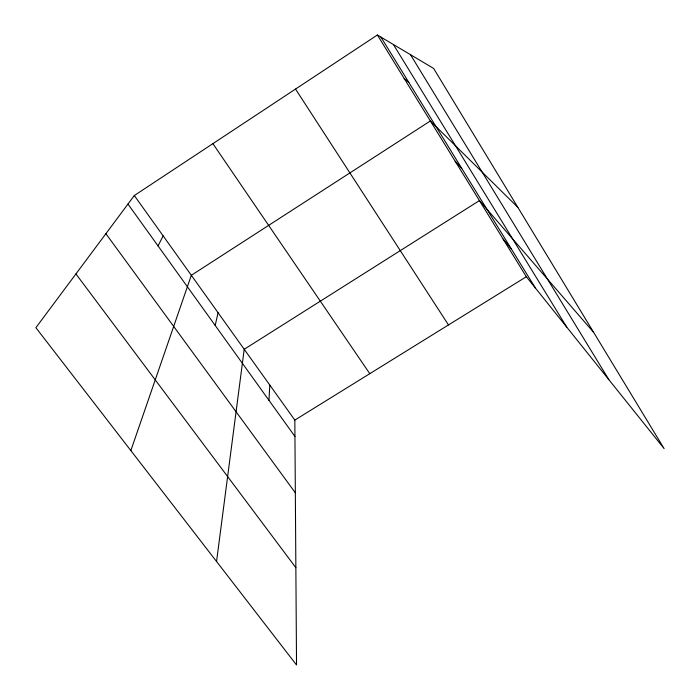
<?xml version="1.0" encoding="UTF-8"?>
<svg xmlns="http://www.w3.org/2000/svg" width="700" height="700" viewBox="0 0 700 700"><rect width="100%" height="100%" fill="white"/><g stroke="black" fill="none" stroke-linecap="round" stroke-linejoin="round"><path stroke-width="1.05" d="M268.957 400.295L269.797 385.07M216.554 561.496L244.213 349.283L479.43 200.594L593.644 332.369M215.197 325.465L218.059 312.699M130.847 450.581L191.327 275.301L430.36 120.969L517.869 207.393M158.034 245.901L163.153 235.891M134.312 195.545L35.884 327.688L296.537 665L294.831 420.096L134.312 195.545L377.387 35L433.615 68.425L664.116 448.613L526.339 276.719L377.387 35M294.831 420.096L526.339 276.719M404.189 78.496L408.8 82.373M455.175 161.236L461.72 168.324M503.142 239.085L511.411 249.051M75.924 273.928L295.855 567.7M105.892 233.695L295.339 492.809M127.969 204.059L294.945 436.467M212.896 143.64L369.784 373.678M295.531 89.066L448.481 324.94M393.4 44.52L566.773 327.171M380.949 37.117L535.404 288.033M410.48 54.67L608.843 379.645"/></g></svg>
